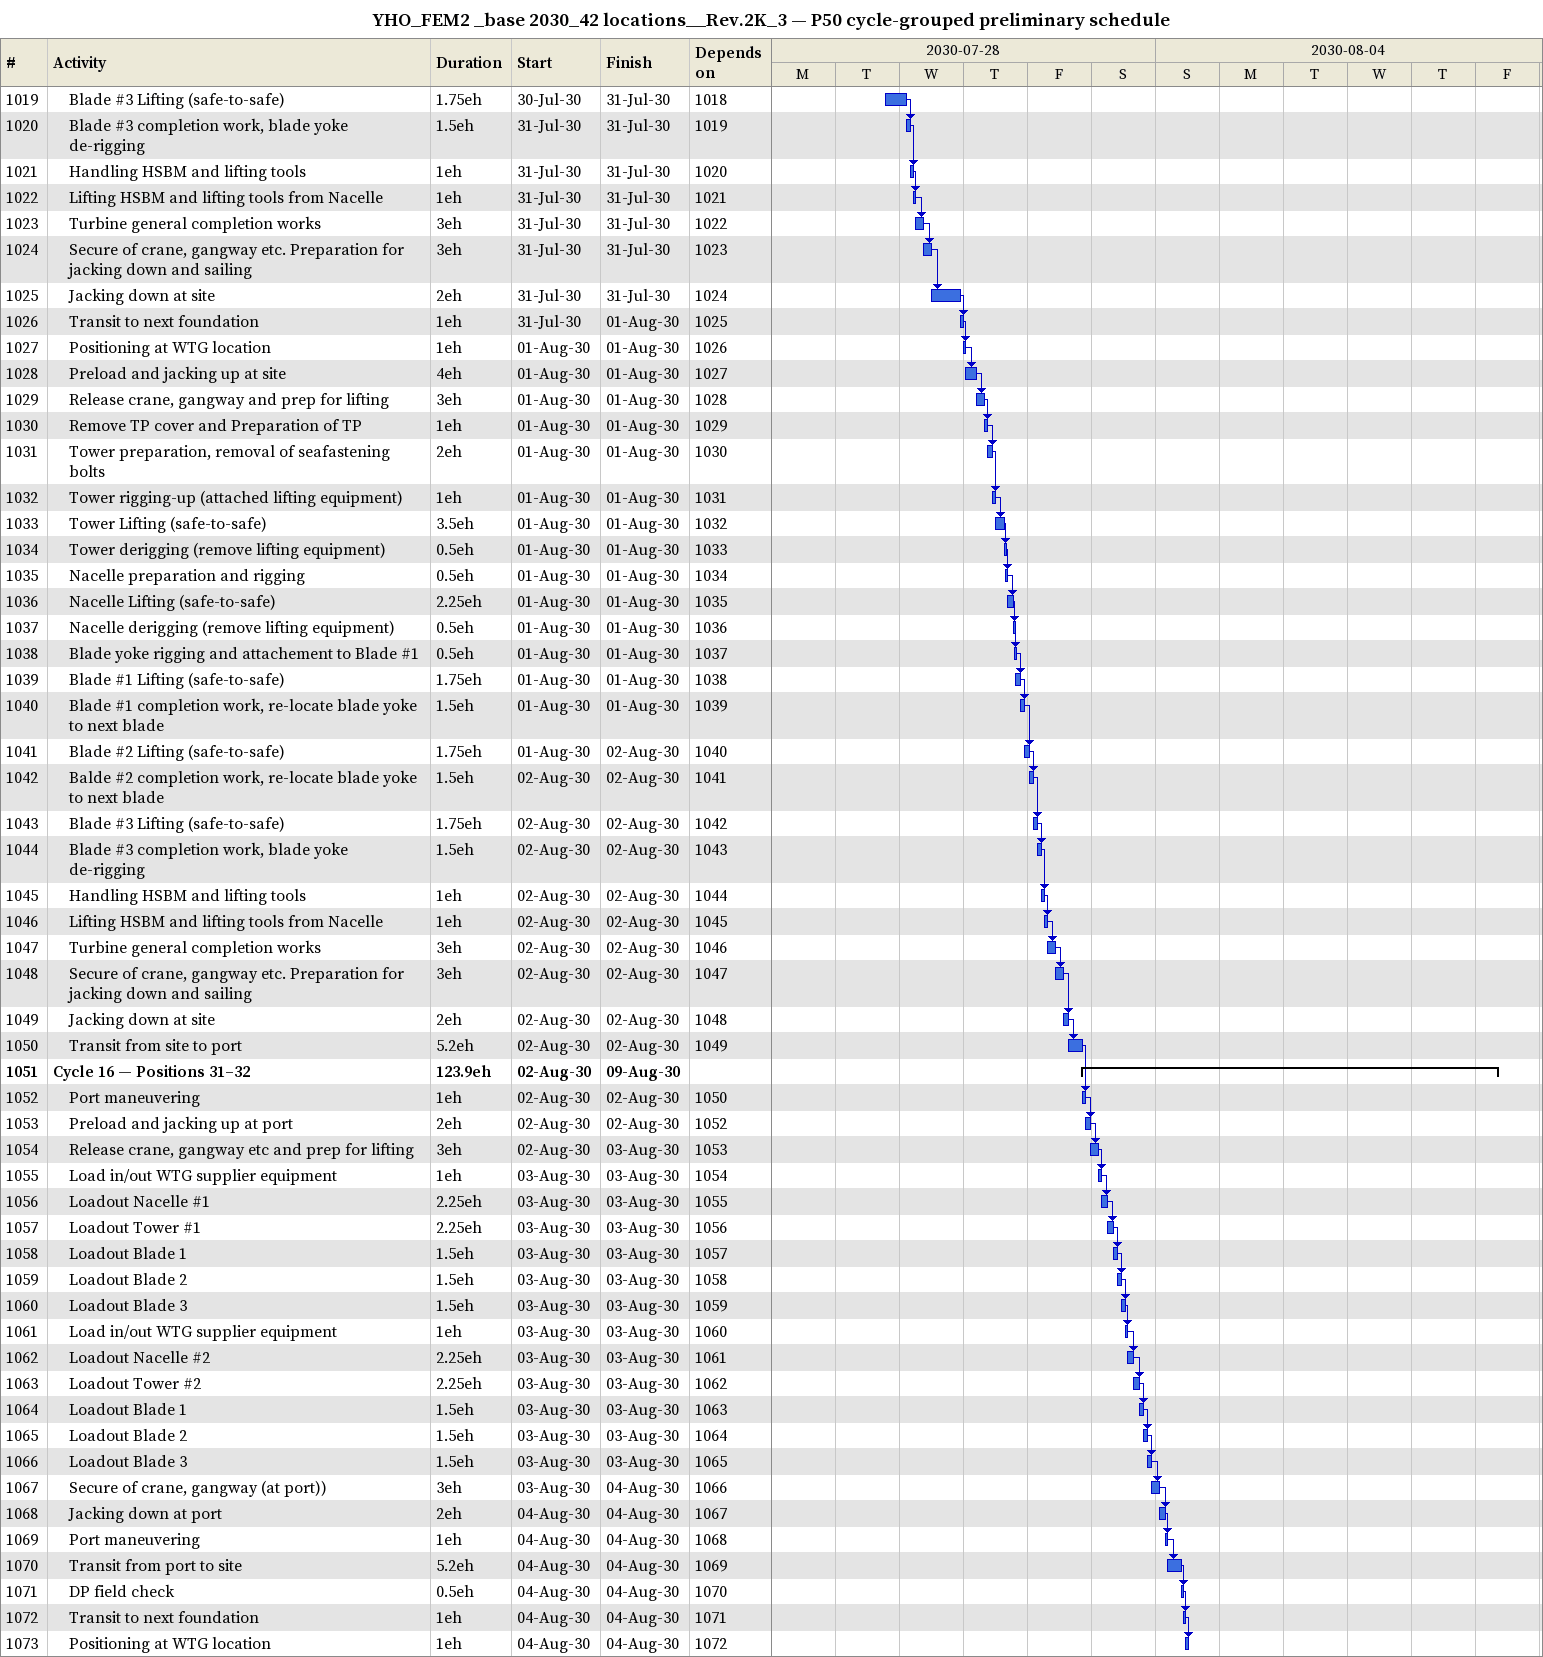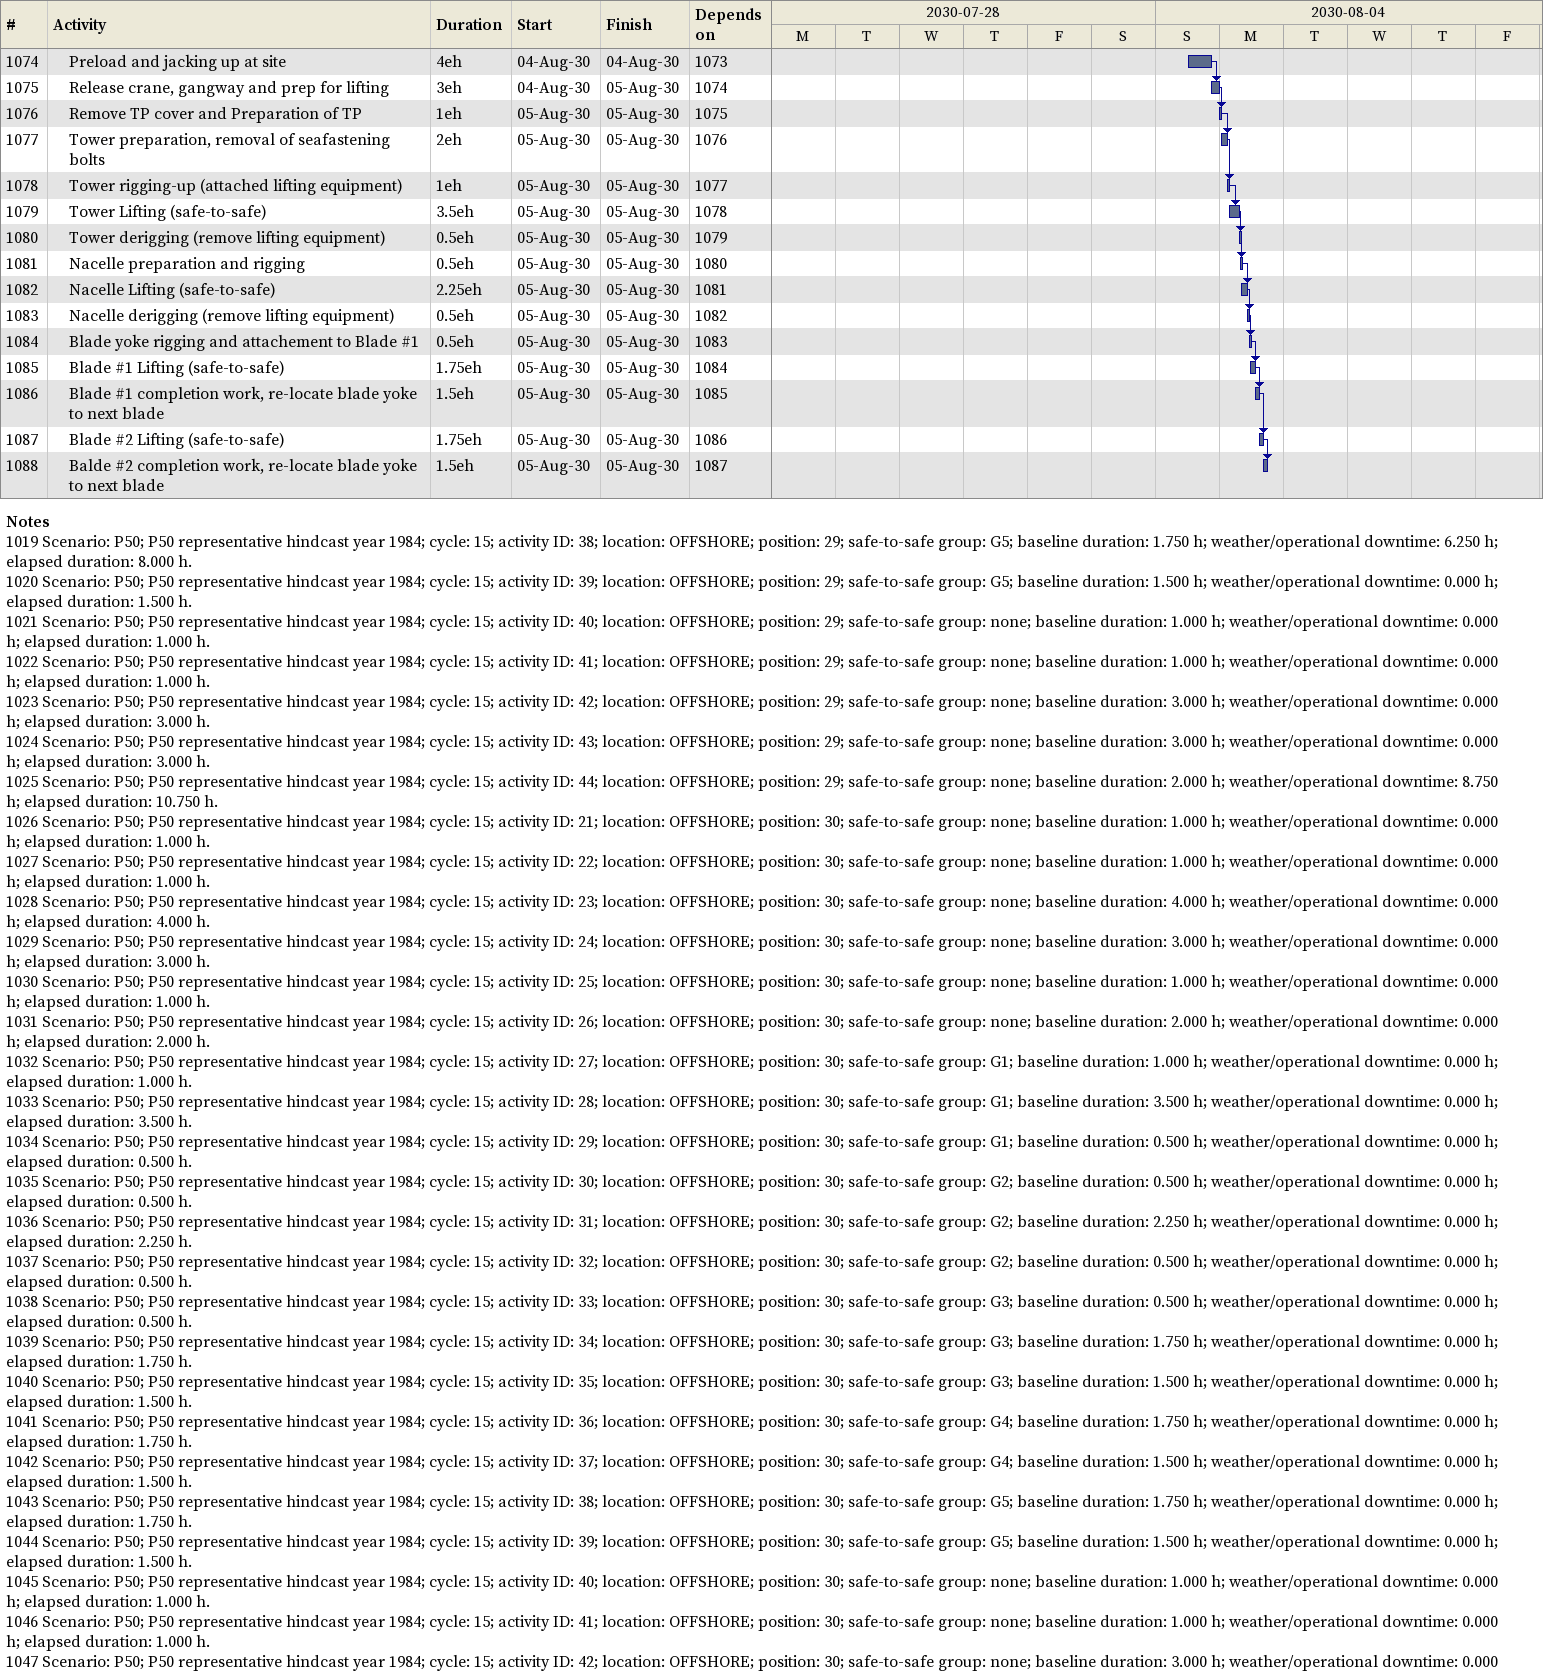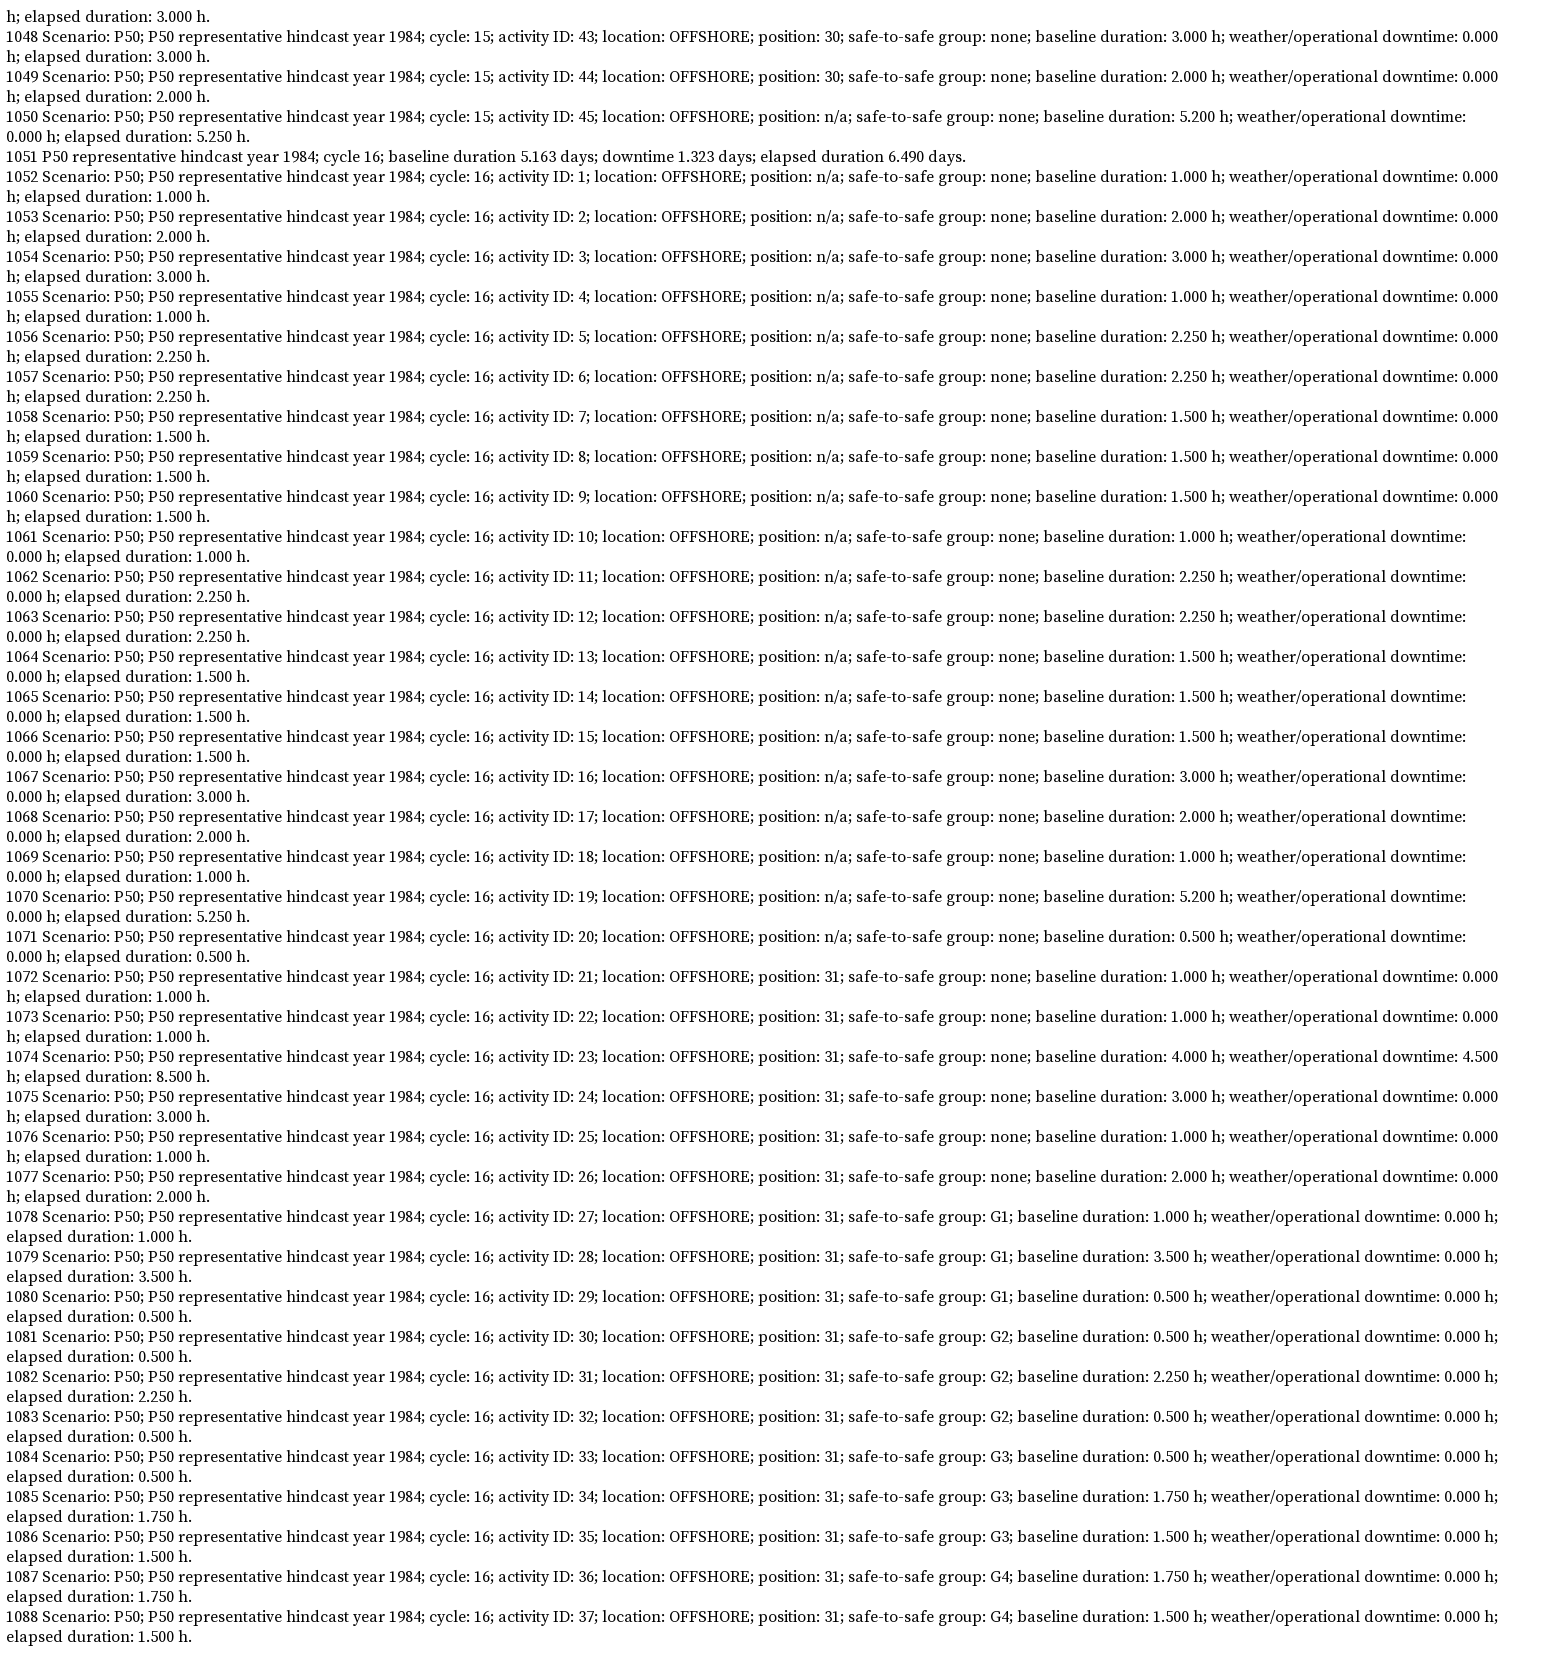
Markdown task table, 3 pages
YHO_FEM2 _base 2030_42 locations__Rev.2K_3 — P50 cycle-grouped preliminary schedule

| ID | Level | Task | Duration | Start | Finish | Predecessors |
|---|---|---|---|---|---|---|
| 1019 | 2 | Blade #3 Lifting (safe-to-safe) | 1.75eh | 2030-07-30 | 2030-07-31 | 1018 |
| 1020 | 2 | Blade #3 completion work, blade yoke de-rigging | 1.5eh | 2030-07-31 | 2030-07-31 | 1019 |
| 1021 | 2 | Handling HSBM and lifting tools | 1eh | 2030-07-31 | 2030-07-31 | 1020 |
| 1022 | 2 | Lifting HSBM and lifting tools from Nacelle | 1eh | 2030-07-31 | 2030-07-31 | 1021 |
| 1023 | 2 | Turbine general completion works | 3eh | 2030-07-31 | 2030-07-31 | 1022 |
| 1024 | 2 | Secure of crane, gangway etc. Preparation for jacking down and sailing | 3eh | 2030-07-31 | 2030-07-31 | 1023 |
| 1025 | 2 | Jacking down at site | 2eh | 2030-07-31 | 2030-07-31 | 1024 |
| 1026 | 2 | Transit to next foundation | 1eh | 2030-07-31 | 2030-08-01 | 1025 |
| 1027 | 2 | Positioning at WTG location | 1eh | 2030-08-01 | 2030-08-01 | 1026 |
| 1028 | 2 | Preload and jacking up at site | 4eh | 2030-08-01 | 2030-08-01 | 1027 |
| 1029 | 2 | Release crane, gangway and prep for lifting | 3eh | 2030-08-01 | 2030-08-01 | 1028 |
| 1030 | 2 | Remove TP cover and Preparation of TP | 1eh | 2030-08-01 | 2030-08-01 | 1029 |
| 1031 | 2 | Tower preparation, removal of seafastening bolts | 2eh | 2030-08-01 | 2030-08-01 | 1030 |
| 1032 | 2 | Tower rigging-up (attached lifting equipment) | 1eh | 2030-08-01 | 2030-08-01 | 1031 |
| 1033 | 2 | Tower Lifting (safe-to-safe) | 3.5eh | 2030-08-01 | 2030-08-01 | 1032 |
| 1034 | 2 | Tower derigging (remove lifting equipment) | 0.5eh | 2030-08-01 | 2030-08-01 | 1033 |
| 1035 | 2 | Nacelle preparation and rigging | 0.5eh | 2030-08-01 | 2030-08-01 | 1034 |
| 1036 | 2 | Nacelle Lifting (safe-to-safe) | 2.25eh | 2030-08-01 | 2030-08-01 | 1035 |
| 1037 | 2 | Nacelle derigging (remove lifting equipment) | 0.5eh | 2030-08-01 | 2030-08-01 | 1036 |
| 1038 | 2 | Blade yoke rigging and attachement to Blade #1 | 0.5eh | 2030-08-01 | 2030-08-01 | 1037 |
| 1039 | 2 | Blade #1 Lifting (safe-to-safe) | 1.75eh | 2030-08-01 | 2030-08-01 | 1038 |
| 1040 | 2 | Blade #1 completion work, re-locate blade yoke to next blade | 1.5eh | 2030-08-01 | 2030-08-01 | 1039 |
| 1041 | 2 | Blade #2 Lifting (safe-to-safe) | 1.75eh | 2030-08-01 | 2030-08-02 | 1040 |
| 1042 | 2 | Balde #2 completion work, re-locate blade yoke to next blade | 1.5eh | 2030-08-02 | 2030-08-02 | 1041 |
| 1043 | 2 | Blade #3 Lifting (safe-to-safe) | 1.75eh | 2030-08-02 | 2030-08-02 | 1042 |
| 1044 | 2 | Blade #3 completion work, blade yoke de-rigging | 1.5eh | 2030-08-02 | 2030-08-02 | 1043 |
| 1045 | 2 | Handling HSBM and lifting tools | 1eh | 2030-08-02 | 2030-08-02 | 1044 |
| 1046 | 2 | Lifting HSBM and lifting tools from Nacelle | 1eh | 2030-08-02 | 2030-08-02 | 1045 |
| 1047 | 2 | Turbine general completion works | 3eh | 2030-08-02 | 2030-08-02 | 1046 |
| 1048 | 2 | Secure of crane, gangway etc. Preparation for jacking down and sailing | 3eh | 2030-08-02 | 2030-08-02 | 1047 |
| 1049 | 2 | Jacking down at site | 2eh | 2030-08-02 | 2030-08-02 | 1048 |
| 1050 | 2 | Transit from site to port | 5.2eh | 2030-08-02 | 2030-08-02 | 1049 |
| 1051 | 1 | **Cycle 16 — Positions 31–32** | 123.9eh | 2030-08-02 | 2030-08-09 |  |
| 1052 | 2 | Port maneuvering | 1eh | 2030-08-02 | 2030-08-02 | 1050 |
| 1053 | 2 | Preload and jacking up at port | 2eh | 2030-08-02 | 2030-08-02 | 1052 |
| 1054 | 2 | Release crane, gangway etc and prep for lifting | 3eh | 2030-08-02 | 2030-08-03 | 1053 |
| 1055 | 2 | Load in/out WTG supplier equipment | 1eh | 2030-08-03 | 2030-08-03 | 1054 |
| 1056 | 2 | Loadout Nacelle #1 | 2.25eh | 2030-08-03 | 2030-08-03 | 1055 |
| 1057 | 2 | Loadout Tower #1 | 2.25eh | 2030-08-03 | 2030-08-03 | 1056 |
| 1058 | 2 | Loadout Blade 1 | 1.5eh | 2030-08-03 | 2030-08-03 | 1057 |
| 1059 | 2 | Loadout Blade 2 | 1.5eh | 2030-08-03 | 2030-08-03 | 1058 |
| 1060 | 2 | Loadout Blade 3 | 1.5eh | 2030-08-03 | 2030-08-03 | 1059 |
| 1061 | 2 | Load in/out WTG supplier equipment | 1eh | 2030-08-03 | 2030-08-03 | 1060 |
| 1062 | 2 | Loadout Nacelle #2 | 2.25eh | 2030-08-03 | 2030-08-03 | 1061 |
| 1063 | 2 | Loadout Tower #2 | 2.25eh | 2030-08-03 | 2030-08-03 | 1062 |
| 1064 | 2 | Loadout Blade 1 | 1.5eh | 2030-08-03 | 2030-08-03 | 1063 |
| 1065 | 2 | Loadout Blade 2 | 1.5eh | 2030-08-03 | 2030-08-03 | 1064 |
| 1066 | 2 | Loadout Blade 3 | 1.5eh | 2030-08-03 | 2030-08-03 | 1065 |
| 1067 | 2 | Secure of crane, gangway (at port)) | 3eh | 2030-08-03 | 2030-08-04 | 1066 |
| 1068 | 2 | Jacking down at port | 2eh | 2030-08-04 | 2030-08-04 | 1067 |
| 1069 | 2 | Port maneuvering | 1eh | 2030-08-04 | 2030-08-04 | 1068 |
| 1070 | 2 | Transit from port to site | 5.2eh | 2030-08-04 | 2030-08-04 | 1069 |
| 1071 | 2 | DP field check | 0.5eh | 2030-08-04 | 2030-08-04 | 1070 |
| 1072 | 2 | Transit to next foundation | 1eh | 2030-08-04 | 2030-08-04 | 1071 |
| 1073 | 2 | Positioning at WTG location | 1eh | 2030-08-04 | 2030-08-04 | 1072 |
| 1074 | 2 | Preload and jacking up at site | 4eh | 2030-08-04 | 2030-08-04 | 1073 |
| 1075 | 2 | Release crane, gangway and prep for lifting | 3eh | 2030-08-04 | 2030-08-05 | 1074 |
| 1076 | 2 | Remove TP cover and Preparation of TP | 1eh | 2030-08-05 | 2030-08-05 | 1075 |
| 1077 | 2 | Tower preparation, removal of seafastening bolts | 2eh | 2030-08-05 | 2030-08-05 | 1076 |
| 1078 | 2 | Tower rigging-up (attached lifting equipment) | 1eh | 2030-08-05 | 2030-08-05 | 1077 |
| 1079 | 2 | Tower Lifting (safe-to-safe) | 3.5eh | 2030-08-05 | 2030-08-05 | 1078 |
| 1080 | 2 | Tower derigging (remove lifting equipment) | 0.5eh | 2030-08-05 | 2030-08-05 | 1079 |
| 1081 | 2 | Nacelle preparation and rigging | 0.5eh | 2030-08-05 | 2030-08-05 | 1080 |
| 1082 | 2 | Nacelle Lifting (safe-to-safe) | 2.25eh | 2030-08-05 | 2030-08-05 | 1081 |
| 1083 | 2 | Nacelle derigging (remove lifting equipment) | 0.5eh | 2030-08-05 | 2030-08-05 | 1082 |
| 1084 | 2 | Blade yoke rigging and attachement to Blade #1 | 0.5eh | 2030-08-05 | 2030-08-05 | 1083 |
| 1085 | 2 | Blade #1 Lifting (safe-to-safe) | 1.75eh | 2030-08-05 | 2030-08-05 | 1084 |
| 1086 | 2 | Blade #1 completion work, re-locate blade yoke to next blade | 1.5eh | 2030-08-05 | 2030-08-05 | 1085 |
| 1087 | 2 | Blade #2 Lifting (safe-to-safe) | 1.75eh | 2030-08-05 | 2030-08-05 | 1086 |
| 1088 | 2 | Balde #2 completion work, re-locate blade yoke to next blade | 1.5eh | 2030-08-05 | 2030-08-05 | 1087 |

Notes
- 1019: Scenario: P50; P50 representative hindcast year 1984; cycle: 15; activity ID: 38; location: OFFSHORE; position: 29; safe-to-safe group: G5; baseline duration: 1.750 h; weather/operational downtime: 6.250 h; elapsed duration: 8.000 h.
- 1020: Scenario: P50; P50 representative hindcast year 1984; cycle: 15; activity ID: 39; location: OFFSHORE; position: 29; safe-to-safe group: G5; baseline duration: 1.500 h; weather/operational downtime: 0.000 h; elapsed duration: 1.500 h.
- 1021: Scenario: P50; P50 representative hindcast year 1984; cycle: 15; activity ID: 40; location: OFFSHORE; position: 29; safe-to-safe group: none; baseline duration: 1.000 h; weather/operational downtime: 0.000 h; elapsed duration: 1.000 h.
- 1022: Scenario: P50; P50 representative hindcast year 1984; cycle: 15; activity ID: 41; location: OFFSHORE; position: 29; safe-to-safe group: none; baseline duration: 1.000 h; weather/operational downtime: 0.000 h; elapsed duration: 1.000 h.
- 1023: Scenario: P50; P50 representative hindcast year 1984; cycle: 15; activity ID: 42; location: OFFSHORE; position: 29; safe-to-safe group: none; baseline duration: 3.000 h; weather/operational downtime: 0.000 h; elapsed duration: 3.000 h.
- 1024: Scenario: P50; P50 representative hindcast year 1984; cycle: 15; activity ID: 43; location: OFFSHORE; position: 29; safe-to-safe group: none; baseline duration: 3.000 h; weather/operational downtime: 0.000 h; elapsed duration: 3.000 h.
- 1025: Scenario: P50; P50 representative hindcast year 1984; cycle: 15; activity ID: 44; location: OFFSHORE; position: 29; safe-to-safe group: none; baseline duration: 2.000 h; weather/operational downtime: 8.750 h; elapsed duration: 10.750 h.
- 1026: Scenario: P50; P50 representative hindcast year 1984; cycle: 15; activity ID: 21; location: OFFSHORE; position: 30; safe-to-safe group: none; baseline duration: 1.000 h; weather/operational downtime: 0.000 h; elapsed duration: 1.000 h.
- 1027: Scenario: P50; P50 representative hindcast year 1984; cycle: 15; activity ID: 22; location: OFFSHORE; position: 30; safe-to-safe group: none; baseline duration: 1.000 h; weather/operational downtime: 0.000 h; elapsed duration: 1.000 h.
- 1028: Scenario: P50; P50 representative hindcast year 1984; cycle: 15; activity ID: 23; location: OFFSHORE; position: 30; safe-to-safe group: none; baseline duration: 4.000 h; weather/operational downtime: 0.000 h; elapsed duration: 4.000 h.
- 1029: Scenario: P50; P50 representative hindcast year 1984; cycle: 15; activity ID: 24; location: OFFSHORE; position: 30; safe-to-safe group: none; baseline duration: 3.000 h; weather/operational downtime: 0.000 h; elapsed duration: 3.000 h.
- 1030: Scenario: P50; P50 representative hindcast year 1984; cycle: 15; activity ID: 25; location: OFFSHORE; position: 30; safe-to-safe group: none; baseline duration: 1.000 h; weather/operational downtime: 0.000 h; elapsed duration: 1.000 h.
- 1031: Scenario: P50; P50 representative hindcast year 1984; cycle: 15; activity ID: 26; location: OFFSHORE; position: 30; safe-to-safe group: none; baseline duration: 2.000 h; weather/operational downtime: 0.000 h; elapsed duration: 2.000 h.
- 1032: Scenario: P50; P50 representative hindcast year 1984; cycle: 15; activity ID: 27; location: OFFSHORE; position: 30; safe-to-safe group: G1; baseline duration: 1.000 h; weather/operational downtime: 0.000 h; elapsed duration: 1.000 h.
- 1033: Scenario: P50; P50 representative hindcast year 1984; cycle: 15; activity ID: 28; location: OFFSHORE; position: 30; safe-to-safe group: G1; baseline duration: 3.500 h; weather/operational downtime: 0.000 h; elapsed duration: 3.500 h.
- 1034: Scenario: P50; P50 representative hindcast year 1984; cycle: 15; activity ID: 29; location: OFFSHORE; position: 30; safe-to-safe group: G1; baseline duration: 0.500 h; weather/operational downtime: 0.000 h; elapsed duration: 0.500 h.
- 1035: Scenario: P50; P50 representative hindcast year 1984; cycle: 15; activity ID: 30; location: OFFSHORE; position: 30; safe-to-safe group: G2; baseline duration: 0.500 h; weather/operational downtime: 0.000 h; elapsed duration: 0.500 h.
- 1036: Scenario: P50; P50 representative hindcast year 1984; cycle: 15; activity ID: 31; location: OFFSHORE; position: 30; safe-to-safe group: G2; baseline duration: 2.250 h; weather/operational downtime: 0.000 h; elapsed duration: 2.250 h.
- 1037: Scenario: P50; P50 representative hindcast year 1984; cycle: 15; activity ID: 32; location: OFFSHORE; position: 30; safe-to-safe group: G2; baseline duration: 0.500 h; weather/operational downtime: 0.000 h; elapsed duration: 0.500 h.
- 1038: Scenario: P50; P50 representative hindcast year 1984; cycle: 15; activity ID: 33; location: OFFSHORE; position: 30; safe-to-safe group: G3; baseline duration: 0.500 h; weather/operational downtime: 0.000 h; elapsed duration: 0.500 h.
- 1039: Scenario: P50; P50 representative hindcast year 1984; cycle: 15; activity ID: 34; location: OFFSHORE; position: 30; safe-to-safe group: G3; baseline duration: 1.750 h; weather/operational downtime: 0.000 h; elapsed duration: 1.750 h.
- 1040: Scenario: P50; P50 representative hindcast year 1984; cycle: 15; activity ID: 35; location: OFFSHORE; position: 30; safe-to-safe group: G3; baseline duration: 1.500 h; weather/operational downtime: 0.000 h; elapsed duration: 1.500 h.
- 1041: Scenario: P50; P50 representative hindcast year 1984; cycle: 15; activity ID: 36; location: OFFSHORE; position: 30; safe-to-safe group: G4; baseline duration: 1.750 h; weather/operational downtime: 0.000 h; elapsed duration: 1.750 h.
- 1042: Scenario: P50; P50 representative hindcast year 1984; cycle: 15; activity ID: 37; location: OFFSHORE; position: 30; safe-to-safe group: G4; baseline duration: 1.500 h; weather/operational downtime: 0.000 h; elapsed duration: 1.500 h.
- 1043: Scenario: P50; P50 representative hindcast year 1984; cycle: 15; activity ID: 38; location: OFFSHORE; position: 30; safe-to-safe group: G5; baseline duration: 1.750 h; weather/operational downtime: 0.000 h; elapsed duration: 1.750 h.
- 1044: Scenario: P50; P50 representative hindcast year 1984; cycle: 15; activity ID: 39; location: OFFSHORE; position: 30; safe-to-safe group: G5; baseline duration: 1.500 h; weather/operational downtime: 0.000 h; elapsed duration: 1.500 h.
- 1045: Scenario: P50; P50 representative hindcast year 1984; cycle: 15; activity ID: 40; location: OFFSHORE; position: 30; safe-to-safe group: none; baseline duration: 1.000 h; weather/operational downtime: 0.000 h; elapsed duration: 1.000 h.
- 1046: Scenario: P50; P50 representative hindcast year 1984; cycle: 15; activity ID: 41; location: OFFSHORE; position: 30; safe-to-safe group: none; baseline duration: 1.000 h; weather/operational downtime: 0.000 h; elapsed duration: 1.000 h.
- 1047: Scenario: P50; P50 representative hindcast year 1984; cycle: 15; activity ID: 42; location: OFFSHORE; position: 30; safe-to-safe group: none; baseline duration: 3.000 h; weather/operational downtime: 0.000 h; elapsed duration: 3.000 h.
- 1048: Scenario: P50; P50 representative hindcast year 1984; cycle: 15; activity ID: 43; location: OFFSHORE; position: 30; safe-to-safe group: none; baseline duration: 3.000 h; weather/operational downtime: 0.000 h; elapsed duration: 3.000 h.
- 1049: Scenario: P50; P50 representative hindcast year 1984; cycle: 15; activity ID: 44; location: OFFSHORE; position: 30; safe-to-safe group: none; baseline duration: 2.000 h; weather/operational downtime: 0.000 h; elapsed duration: 2.000 h.
- 1050: Scenario: P50; P50 representative hindcast year 1984; cycle: 15; activity ID: 45; location: OFFSHORE; position: n/a; safe-to-safe group: none; baseline duration: 5.200 h; weather/operational downtime: 0.000 h; elapsed duration: 5.250 h.
- 1051: P50 representative hindcast year 1984; cycle 16; baseline duration 5.163 days; downtime 1.323 days; elapsed duration 6.490 days.
- 1052: Scenario: P50; P50 representative hindcast year 1984; cycle: 16; activity ID: 1; location: OFFSHORE; position: n/a; safe-to-safe group: none; baseline duration: 1.000 h; weather/operational downtime: 0.000 h; elapsed duration: 1.000 h.
- 1053: Scenario: P50; P50 representative hindcast year 1984; cycle: 16; activity ID: 2; location: OFFSHORE; position: n/a; safe-to-safe group: none; baseline duration: 2.000 h; weather/operational downtime: 0.000 h; elapsed duration: 2.000 h.
- 1054: Scenario: P50; P50 representative hindcast year 1984; cycle: 16; activity ID: 3; location: OFFSHORE; position: n/a; safe-to-safe group: none; baseline duration: 3.000 h; weather/operational downtime: 0.000 h; elapsed duration: 3.000 h.
- 1055: Scenario: P50; P50 representative hindcast year 1984; cycle: 16; activity ID: 4; location: OFFSHORE; position: n/a; safe-to-safe group: none; baseline duration: 1.000 h; weather/operational downtime: 0.000 h; elapsed duration: 1.000 h.
- 1056: Scenario: P50; P50 representative hindcast year 1984; cycle: 16; activity ID: 5; location: OFFSHORE; position: n/a; safe-to-safe group: none; baseline duration: 2.250 h; weather/operational downtime: 0.000 h; elapsed duration: 2.250 h.
- 1057: Scenario: P50; P50 representative hindcast year 1984; cycle: 16; activity ID: 6; location: OFFSHORE; position: n/a; safe-to-safe group: none; baseline duration: 2.250 h; weather/operational downtime: 0.000 h; elapsed duration: 2.250 h.
- 1058: Scenario: P50; P50 representative hindcast year 1984; cycle: 16; activity ID: 7; location: OFFSHORE; position: n/a; safe-to-safe group: none; baseline duration: 1.500 h; weather/operational downtime: 0.000 h; elapsed duration: 1.500 h.
- 1059: Scenario: P50; P50 representative hindcast year 1984; cycle: 16; activity ID: 8; location: OFFSHORE; position: n/a; safe-to-safe group: none; baseline duration: 1.500 h; weather/operational downtime: 0.000 h; elapsed duration: 1.500 h.
- 1060: Scenario: P50; P50 representative hindcast year 1984; cycle: 16; activity ID: 9; location: OFFSHORE; position: n/a; safe-to-safe group: none; baseline duration: 1.500 h; weather/operational downtime: 0.000 h; elapsed duration: 1.500 h.
- 1061: Scenario: P50; P50 representative hindcast year 1984; cycle: 16; activity ID: 10; location: OFFSHORE; position: n/a; safe-to-safe group: none; baseline duration: 1.000 h; weather/operational downtime: 0.000 h; elapsed duration: 1.000 h.
- 1062: Scenario: P50; P50 representative hindcast year 1984; cycle: 16; activity ID: 11; location: OFFSHORE; position: n/a; safe-to-safe group: none; baseline duration: 2.250 h; weather/operational downtime: 0.000 h; elapsed duration: 2.250 h.
- 1063: Scenario: P50; P50 representative hindcast year 1984; cycle: 16; activity ID: 12; location: OFFSHORE; position: n/a; safe-to-safe group: none; baseline duration: 2.250 h; weather/operational downtime: 0.000 h; elapsed duration: 2.250 h.
- 1064: Scenario: P50; P50 representative hindcast year 1984; cycle: 16; activity ID: 13; location: OFFSHORE; position: n/a; safe-to-safe group: none; baseline duration: 1.500 h; weather/operational downtime: 0.000 h; elapsed duration: 1.500 h.
- 1065: Scenario: P50; P50 representative hindcast year 1984; cycle: 16; activity ID: 14; location: OFFSHORE; position: n/a; safe-to-safe group: none; baseline duration: 1.500 h; weather/operational downtime: 0.000 h; elapsed duration: 1.500 h.
- 1066: Scenario: P50; P50 representative hindcast year 1984; cycle: 16; activity ID: 15; location: OFFSHORE; position: n/a; safe-to-safe group: none; baseline duration: 1.500 h; weather/operational downtime: 0.000 h; elapsed duration: 1.500 h.
- 1067: Scenario: P50; P50 representative hindcast year 1984; cycle: 16; activity ID: 16; location: OFFSHORE; position: n/a; safe-to-safe group: none; baseline duration: 3.000 h; weather/operational downtime: 0.000 h; elapsed duration: 3.000 h.
- 1068: Scenario: P50; P50 representative hindcast year 1984; cycle: 16; activity ID: 17; location: OFFSHORE; position: n/a; safe-to-safe group: none; baseline duration: 2.000 h; weather/operational downtime: 0.000 h; elapsed duration: 2.000 h.
- 1069: Scenario: P50; P50 representative hindcast year 1984; cycle: 16; activity ID: 18; location: OFFSHORE; position: n/a; safe-to-safe group: none; baseline duration: 1.000 h; weather/operational downtime: 0.000 h; elapsed duration: 1.000 h.
- 1070: Scenario: P50; P50 representative hindcast year 1984; cycle: 16; activity ID: 19; location: OFFSHORE; position: n/a; safe-to-safe group: none; baseline duration: 5.200 h; weather/operational downtime: 0.000 h; elapsed duration: 5.250 h.
- 1071: Scenario: P50; P50 representative hindcast year 1984; cycle: 16; activity ID: 20; location: OFFSHORE; position: n/a; safe-to-safe group: none; baseline duration: 0.500 h; weather/operational downtime: 0.000 h; elapsed duration: 0.500 h.
- 1072: Scenario: P50; P50 representative hindcast year 1984; cycle: 16; activity ID: 21; location: OFFSHORE; position: 31; safe-to-safe group: none; baseline duration: 1.000 h; weather/operational downtime: 0.000 h; elapsed duration: 1.000 h.
- 1073: Scenario: P50; P50 representative hindcast year 1984; cycle: 16; activity ID: 22; location: OFFSHORE; position: 31; safe-to-safe group: none; baseline duration: 1.000 h; weather/operational downtime: 0.000 h; elapsed duration: 1.000 h.
- 1074: Scenario: P50; P50 representative hindcast year 1984; cycle: 16; activity ID: 23; location: OFFSHORE; position: 31; safe-to-safe group: none; baseline duration: 4.000 h; weather/operational downtime: 4.500 h; elapsed duration: 8.500 h.
- 1075: Scenario: P50; P50 representative hindcast year 1984; cycle: 16; activity ID: 24; location: OFFSHORE; position: 31; safe-to-safe group: none; baseline duration: 3.000 h; weather/operational downtime: 0.000 h; elapsed duration: 3.000 h.
- 1076: Scenario: P50; P50 representative hindcast year 1984; cycle: 16; activity ID: 25; location: OFFSHORE; position: 31; safe-to-safe group: none; baseline duration: 1.000 h; weather/operational downtime: 0.000 h; elapsed duration: 1.000 h.
- 1077: Scenario: P50; P50 representative hindcast year 1984; cycle: 16; activity ID: 26; location: OFFSHORE; position: 31; safe-to-safe group: none; baseline duration: 2.000 h; weather/operational downtime: 0.000 h; elapsed duration: 2.000 h.
- 1078: Scenario: P50; P50 representative hindcast year 1984; cycle: 16; activity ID: 27; location: OFFSHORE; position: 31; safe-to-safe group: G1; baseline duration: 1.000 h; weather/operational downtime: 0.000 h; elapsed duration: 1.000 h.
- 1079: Scenario: P50; P50 representative hindcast year 1984; cycle: 16; activity ID: 28; location: OFFSHORE; position: 31; safe-to-safe group: G1; baseline duration: 3.500 h; weather/operational downtime: 0.000 h; elapsed duration: 3.500 h.
- 1080: Scenario: P50; P50 representative hindcast year 1984; cycle: 16; activity ID: 29; location: OFFSHORE; position: 31; safe-to-safe group: G1; baseline duration: 0.500 h; weather/operational downtime: 0.000 h; elapsed duration: 0.500 h.
- 1081: Scenario: P50; P50 representative hindcast year 1984; cycle: 16; activity ID: 30; location: OFFSHORE; position: 31; safe-to-safe group: G2; baseline duration: 0.500 h; weather/operational downtime: 0.000 h; elapsed duration: 0.500 h.
- 1082: Scenario: P50; P50 representative hindcast year 1984; cycle: 16; activity ID: 31; location: OFFSHORE; position: 31; safe-to-safe group: G2; baseline duration: 2.250 h; weather/operational downtime: 0.000 h; elapsed duration: 2.250 h.
- 1083: Scenario: P50; P50 representative hindcast year 1984; cycle: 16; activity ID: 32; location: OFFSHORE; position: 31; safe-to-safe group: G2; baseline duration: 0.500 h; weather/operational downtime: 0.000 h; elapsed duration: 0.500 h.
- 1084: Scenario: P50; P50 representative hindcast year 1984; cycle: 16; activity ID: 33; location: OFFSHORE; position: 31; safe-to-safe group: G3; baseline duration: 0.500 h; weather/operational downtime: 0.000 h; elapsed duration: 0.500 h.
- 1085: Scenario: P50; P50 representative hindcast year 1984; cycle: 16; activity ID: 34; location: OFFSHORE; position: 31; safe-to-safe group: G3; baseline duration: 1.750 h; weather/operational downtime: 0.000 h; elapsed duration: 1.750 h.
- 1086: Scenario: P50; P50 representative hindcast year 1984; cycle: 16; activity ID: 35; location: OFFSHORE; position: 31; safe-to-safe group: G3; baseline duration: 1.500 h; weather/operational downtime: 0.000 h; elapsed duration: 1.500 h.
- 1087: Scenario: P50; P50 representative hindcast year 1984; cycle: 16; activity ID: 36; location: OFFSHORE; position: 31; safe-to-safe group: G4; baseline duration: 1.750 h; weather/operational downtime: 0.000 h; elapsed duration: 1.750 h.
- 1088: Scenario: P50; P50 representative hindcast year 1984; cycle: 16; activity ID: 37; location: OFFSHORE; position: 31; safe-to-safe group: G4; baseline duration: 1.500 h; weather/operational downtime: 0.000 h; elapsed duration: 1.500 h.
